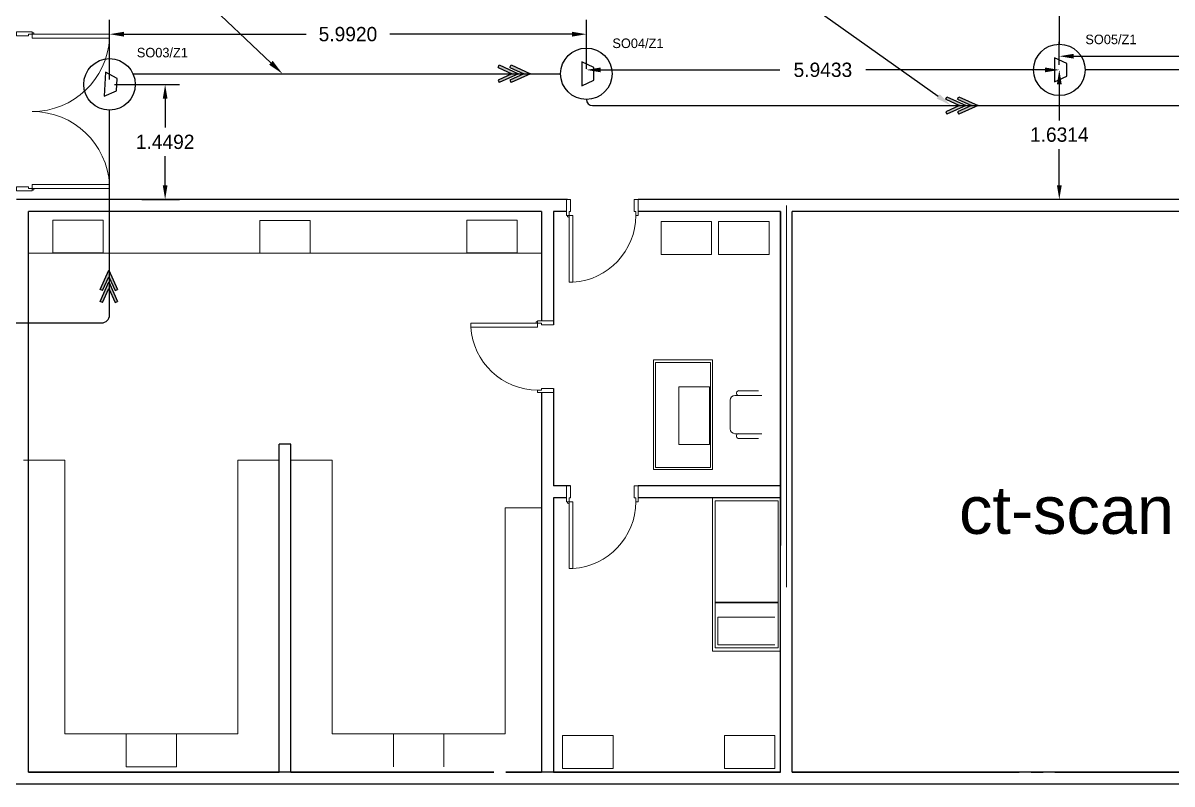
# Model space of a CAD drawing. Extents: x -3767 to 3861, y 250 to 646.
# Drawn here: x 65.41 to 79.85, y 348.52 to 358.1 of the extents above; entities that cross this region are included whole.
import ezdxf
from ezdxf import colors
from ezdxf.entities.mleader import LeaderData, LeaderLine
from ezdxf.enums import TextEntityAlignment as Align
from ezdxf.math import Vec2, Vec3

# ---------------------------------------------------------------- set-up
doc = ezdxf.new("R2010")
doc.units = 0
doc.header["$LTSCALE"] = 0.15
doc.layers.get('0').update_dxf_attribs({"color": 252})
doc.layers.get('Defpoints').update_dxf_attribs({"color": 252})
for name, color, linetype in [('0 ARCH', 252, 'Continuous'), ('0 sockets', 252, 'Continuous'), ('0 sound', 252, 'Continuous'), ('00-BT-TEXT', 2, 'Continuous'), ('AUTOINCR', 7, 'Continuous'), ('d1', 252, 'Continuous'), ('FIRE_LOOP', 7, 'Continuous')]:
    doc.layers.add(name, color=color, linetype=linetype)
for name, color, linetype, lineweight in [('0 criticalllllll', 4, 'Continuous', 13), ('anal', 252, 'Continuous', 20), ('DOOR', 252, 'Continuous', 20), ('wall', 252, 'Continuous', 30)]:
    doc.layers.add(name, color=color, linetype=linetype, lineweight=lineweight)
doc.dimstyles.get("Standard").update_dxf_attribs({"dimtxt": 0.18, "dimasz": 0.18, "dimexe": 0.18, "dimexo": 0.0625, "dimgap": 0.09, "dimtad": 0, "dimtih": 1, "dimtoh": 1, "dimdec": 4, "dimzin": 0, "dimdsep": 46, "dimtxsty": 'Standard', "dimcen": 0.09, "dimadec": 0, "dimazin": 0, "dimtfac": 1, "dimtdec": 4, "dimtofl": 0, "dimtmove": 0, "dimatfit": 3, "dimfxl": 1, "dimtolj": 1, "dimtzin": 0, "dimarcsym": 0})

# ---------------------------------------------------------------- blocks, each defined once
blk = doc.blocks.new('ARCH')
at = {"layer": '0 ARCH', "color": 252, "lineweight": 15}
for p, q in [((65.781, 355.617), (66.414, 355.617)), ((65.781, 355.205), (65.781, 355.617)), ((66.414, 355.617), (66.414, 355.205)), ((69.016, 355.613), (68.384, 355.613)), ((68.384, 355.613), (68.384, 355.2)), ((69.016, 355.2), (69.016, 355.613)), ((70.986, 355.617), (70.986, 355.205)), ((71.619, 355.617), (70.986, 355.617)), ((71.619, 355.205), (71.619, 355.617)), ((74.058, 355.598), (73.425, 355.598)), ((73.425, 355.598), (73.425, 355.185)), ((74.058, 355.185), (74.058, 355.598)), ((74.149, 355.598), (74.149, 355.185)), ((74.782, 355.598), (74.149, 355.598)), ((74.782, 355.185), (74.782, 355.598)), ((71.925, 355.2), (65.475, 355.2)), ((66.414, 355.205), (65.781, 355.205)), ((68.384, 355.2), (69.016, 355.2)), ((70.986, 355.205), (71.619, 355.205)), ((73.425, 355.185), (74.058, 355.185)), ((74.149, 355.185), (74.782, 355.185)), ((74.074, 353.86), (73.331, 353.86)), ((73.331, 353.86), (73.331, 352.48)), ((74.046, 353.828), (73.356, 353.828)), ((73.356, 353.828), (73.356, 352.506)), ((74.046, 352.506), (74.046, 353.828)), ((74.074, 352.48), (74.074, 353.86)), ((74.035, 353.519), (73.65, 353.519)), ((73.65, 353.519), (73.65, 352.796)), ((74.035, 352.796), (74.035, 353.519)), ((74.396, 353.471), (74.492, 353.471)), ((74.396, 353.471), (74.492, 353.471)), ((74.492, 353.471), (74.651, 353.471)), ((74.492, 353.471), (74.651, 353.471)), ((74.293, 353.351), (74.293, 352.991)), ((74.293, 353.351), (74.293, 352.991)), ((74.492, 353.411), (74.353, 353.411)), ((74.492, 353.411), (74.353, 353.411)), ((74.693, 353.411), (74.492, 353.411)), ((74.693, 353.411), (74.492, 353.411)), ((74.353, 352.931), (74.492, 352.931)), ((74.353, 352.931), (74.492, 352.931)), ((74.492, 352.931), (74.693, 352.931)), ((74.492, 352.931), (74.693, 352.931)), ((73.65, 352.796), (74.035, 352.796)), ((74.396, 352.871), (74.492, 352.871)), ((74.492, 352.871), (74.651, 352.871)), ((74.492, 352.871), (74.651, 352.871)), ((65.415, 352.6), (65.934, 352.6)), ((65.934, 352.6), (65.934, 349.156)), ((68.625, 352.6), (68.106, 352.6)), ((68.106, 352.6), (68.106, 349.156)), ((68.775, 352.6), (69.294, 352.6)), ((69.294, 352.6), (69.294, 349.156)), ((73.331, 352.48), (74.074, 352.48)), ((73.356, 352.506), (74.046, 352.506)), ((74.924, 352.123), (74.074, 352.123)), ((74.074, 352.123), (74.074, 350.198)), ((74.896, 352.085), (74.107, 352.085)), ((74.107, 352.085), (74.107, 350.238)), ((74.896, 350.238), (74.896, 352.085)), ((74.924, 350.198), (74.924, 352.123)), ((71.925, 352), (71.466, 352)), ((71.466, 349.156), (71.466, 352)), ((74.107, 350.814), (74.896, 350.814)), ((74.896, 350.803), (74.107, 350.803)), ((74.857, 350.623), (74.14, 350.623)), ((74.14, 350.623), (74.14, 350.276)), ((74.074, 350.198), (74.924, 350.198)), ((74.107, 350.238), (74.896, 350.238)), ((74.14, 350.276), (74.857, 350.276)), ((68.106, 349.156), (65.934, 349.156)), ((66.704, 349.156), (66.704, 348.743)), ((67.337, 349.156), (66.704, 349.156)), ((67.337, 348.743), (67.337, 349.156)), ((69.294, 349.156), (71.466, 349.156)), ((70.063, 349.156), (70.063, 348.743)), ((70.696, 349.156), (70.063, 349.156)), ((70.696, 348.743), (70.696, 349.156)), ((72.822, 349.134), (72.189, 349.134)), ((72.189, 349.134), (72.189, 348.722)), ((72.822, 348.722), (72.822, 349.134)), ((74.222, 349.134), (74.222, 348.722)), ((74.855, 349.134), (74.222, 349.134)), ((74.855, 348.722), (74.855, 349.134)), ((66.704, 348.743), (67.337, 348.743)), ((72.189, 348.722), (72.822, 348.722)), ((74.222, 348.722), (74.855, 348.722))]:
    blk.add_line(p, q, dxfattribs=at)
for centre, radius, start, end in [((74.404, 353.441), 0.0312, 73.7398, 286.2602), ((74.404, 353.441), 0.0312, 73.7398, 286.2602), ((74.353, 353.351), 0.06, 90, 180), ((74.353, 353.351), 0.06, 90, 180), ((74.353, 352.991), 0.06, 180, 270), ((74.353, 352.991), 0.06, 180, 270), ((74.404, 352.901), 0.0312, 73.7398, 286.2602), ((74.404, 352.901), 0.0312, 73.7398, 286.2602)]:
    blk.add_arc(centre, radius, start, end, dxfattribs=at)
at = {"layer": 'anal'}
for p, q in [((75, 351), (75, 355.8)), ((75, 355.8), (75, 351)), ((75, 351), (75, 355.8)), ((75, 355.8), (75, 351))]:
    blk.add_line(p, q, dxfattribs=at)
at = {"layer": 'DOOR'}
for points in [[(65.525, 357.954), (65.525, 357.984), (65.325, 357.984), (65.325, 357.934), (65.475, 357.934), (65.475, 357.954)], [(65.525, 357.954), (66.495, 357.954), (66.495, 357.904), (65.525, 357.904)], [(65.525, 356.014), (66.495, 356.014), (66.495, 356.064), (65.525, 356.064)], [(65.525, 356.014), (65.525, 355.984), (65.325, 355.984), (65.325, 356.034), (65.475, 356.034), (65.475, 356.014)], [(72.269, 355.675), (72.239, 355.675), (72.239, 355.875), (72.289, 355.875), (72.289, 355.725), (72.269, 355.725)], [(73.109, 355.675), (73.139, 355.675), (73.139, 355.875), (73.089, 355.875), (73.089, 355.725), (73.109, 355.725)], [(72.269, 355.675), (72.269, 354.835), (72.317, 354.835), (72.317, 355.675)], [(71.875, 354.32), (71.875, 354.35), (72.075, 354.35), (72.075, 354.3), (71.925, 354.3), (71.925, 354.32)], [(71.875, 354.32), (71.035, 354.32), (71.035, 354.272), (71.875, 354.272)], [(71.875, 353.48), (71.875, 353.45), (72.075, 353.45), (72.075, 353.5), (71.925, 353.5), (71.925, 353.48)], [(72.269, 352.075), (72.239, 352.075), (72.239, 352.275), (72.289, 352.275), (72.289, 352.125), (72.269, 352.125)], [(73.109, 352.075), (73.139, 352.075), (73.139, 352.275), (73.089, 352.275), (73.089, 352.125), (73.109, 352.125)], [(72.269, 352.075), (72.269, 351.235), (72.317, 351.235), (72.317, 352.075)]]:
    blk.add_lwpolyline(points, close=True, dxfattribs=at)
for centre in [(65.535, 357.964), (65.535, 356.004), (72.259, 355.665), (71.865, 354.33), (72.259, 352.065)]:
    blk.add_circle(centre, 0.01, dxfattribs=at)
for centre, radius, start, end in [((65.525, 357.954), 0.971, 270, 357.0492), ((65.525, 356.011), 0.971, 2.9508, 90), ((72.264, 355.678), 0.845, 273.6111, 359.7782), ((71.878, 354.325), 0.845, 183.6111, 269.7782), ((72.264, 352.078), 0.845, 273.6111, 359.7782)]:
    blk.add_arc(centre, radius, start, end, dxfattribs=at)
at = {"layer": 'wall'}
for p, q in [((72.25, 355.875), (65.325, 355.875)), ((75.593, 355.875), (73.139, 355.875)), ((81.839, 355.875), (74.925, 355.875)), ((71.925, 355.725), (65.475, 355.725)), ((65.475, 348.675), (65.475, 355.725)), ((71.925, 355.725), (71.925, 354.35)), ((72.075, 355.725), (72.075, 354.3)), ((72.239, 355.725), (72.075, 355.725)), ((74.925, 355.725), (73.139, 355.725)), ((74.925, 355.725), (74.4, 355.725)), ((74.925, 355.725), (74.925, 351.525)), ((74.925, 348.675), (74.925, 355.725)), ((80.925, 355.725), (75.075, 355.725)), ((75.075, 348.675), (75.075, 355.725)), ((75.075, 348.675), (75.075, 355.725)), ((72.075, 353.5), (72.075, 352.275)), ((71.925, 353.45), (71.925, 348.675)), ((68.775, 352.8), (68.625, 352.8)), ((68.625, 348.675), (68.625, 352.8)), ((68.775, 348.675), (68.775, 352.8)), ((72.289, 352.275), (72.075, 352.275)), ((74.925, 352.275), (73.139, 352.275)), ((72.239, 352.125), (72.075, 352.125)), ((72.075, 352.125), (72.075, 348.675)), ((74.925, 352.125), (73.139, 352.125)), ((71.325, 348.675), (65.475, 348.675)), ((65.475, 348.675), (68.625, 348.675)), ((65.475, 348.675), (68.325, 348.675)), ((68.625, 348.675), (65.475, 348.675)), ((68.625, 348.675), (65.475, 348.675)), ((68.775, 348.675), (71.325, 348.675)), ((74.925, 348.675), (71.475, 348.675)), ((71.475, 348.675), (71.925, 348.675)), ((72.075, 348.675), (74.925, 348.675)), ((80.925, 348.675), (75.075, 348.675)), ((75.075, 348.675), (77.925, 348.675)), ((78.225, 348.675), (75.075, 348.675)), ((78.225, 348.675), (75.075, 348.675)), ((78.075, 348.675), (78.225, 348.675)), ((81.525, 348.675), (78.375, 348.675)), ((81.525, 348.675), (78.375, 348.675)), ((78.375, 348.675), (81.225, 348.675)), ((82.275, 348.525), (55.724, 348.525)), ((84.525, 348.525), (65.431, 348.525))]:
    blk.add_line(p, q, dxfattribs=at)
at = {"layer": 'd1', "insert": (77.17, 352.271), "char_height": 0.6, "width": 2.4256, "attachment_point": 1}
blk.add_mtext('{\\fArial|b0|i0|c0|p34;ct-scan}', dxfattribs=at)
blk = doc.blocks.new('T-PA01')
at = {"color": 6}
for p, q in [((36.5, 93.9), (-57.9, 48.8)), ((36.5, -93.9), (36.5, 93.9)), ((-57.9, 48.8), (-57.9, -48.8)), ((-57.9, -48.8), (36.5, -93.9))]:
    blk.add_line(p, q, dxfattribs=at)
blk.add_circle((0, 0), 200, dxfattribs=at)
blk = doc.blocks.new('*D98')
at = {"layer": '0 sound', "color": 0, "lineweight": -2, "transparency": 16777216}
for p, q in [((66.558, 357.324), (67.374, 357.324)), ((67.194, 357.144), (67.194, 356.78)), ((67.194, 356.055), (67.194, 356.42)), ((66.903, 355.875), (67.374, 355.875))]:
    blk.add_line(p, q, dxfattribs=at)
at = {"layer": '0 sound', "color": 0, "transparency": 16777216}
for points in [[(67.164, 357.144), (67.224, 357.144), (67.194, 357.324)], [(67.164, 356.055), (67.224, 356.055), (67.194, 355.875)]]:
    blk.add_solid(points, dxfattribs=at)
at = {"layer": 'Defpoints', "color": 0, "transparency": 16777216}
for p in [(66.495, 357.324), (66.84, 355.875), (67.194, 355.875)]:
    blk.add_point(p, dxfattribs=at)
at = {"layer": '0 sound', "color": 0, "transparency": 16777216, "insert": (67.194, 356.6), "char_height": 0.18, "attachment_point": 5}
blk.add_mtext('\\A1;1.4492', dxfattribs=at)
blk = doc.blocks.new('*D99')
at = {"layer": '0 sound', "color": 0, "lineweight": -2, "transparency": 16777216}
for p, q in [((66.495, 357.387), (66.495, 358.135)), ((72.487, 357.52), (72.487, 358.135)), ((66.675, 357.955), (68.966, 357.955)), ((72.307, 357.955), (70.016, 357.955))]:
    blk.add_line(p, q, dxfattribs=at)
at = {"layer": '0 sound', "color": 0, "transparency": 16777216}
for points in [[(66.675, 357.985), (66.675, 357.925), (66.495, 357.955)], [(72.307, 357.985), (72.307, 357.925), (72.487, 357.955)]]:
    blk.add_solid(points, dxfattribs=at)
at = {"layer": 'Defpoints', "color": 0, "transparency": 16777216}
for p in [(72.487, 357.955), (72.487, 357.458), (66.495, 357.324)]:
    blk.add_point(p, dxfattribs=at)
at = {"layer": '0 sound', "color": 0, "transparency": 16777216, "insert": (69.491, 357.955), "char_height": 0.18, "attachment_point": 5}
blk.add_mtext('\\A1;5.9920', dxfattribs=at)
blk = doc.blocks.new('*D100')
at = {"layer": '0 sound', "color": 0, "lineweight": -2, "transparency": 16777216}
for p, q in [((72.487, 357.52), (72.487, 357.686)), ((78.43, 357.569), (78.43, 357.686)), ((72.667, 357.506), (74.919, 357.506)), ((78.25, 357.506), (75.999, 357.506))]:
    blk.add_line(p, q, dxfattribs=at)
at = {"layer": '0 sound', "color": 0, "transparency": 16777216}
for points in [[(72.667, 357.536), (72.667, 357.476), (72.487, 357.506)], [(78.25, 357.536), (78.25, 357.476), (78.43, 357.506)]]:
    blk.add_solid(points, dxfattribs=at)
at = {"layer": 'Defpoints', "color": 0, "transparency": 16777216}
for p in [(78.43, 357.506), (78.43, 357.506), (72.487, 357.458)]:
    blk.add_point(p, dxfattribs=at)
at = {"layer": '0 sound', "color": 0, "transparency": 16777216, "insert": (75.459, 357.506), "char_height": 0.18, "attachment_point": 5}
blk.add_mtext('\\A1;5.9433', dxfattribs=at)
blk = doc.blocks.new('*D101')
at = {"layer": '0 sound', "color": 0, "lineweight": -2, "transparency": 16777216}
for p, q in [((78.368, 357.506), (78.25, 357.506)), ((78.43, 357.326), (78.43, 356.871)), ((78.43, 356.055), (78.43, 356.511)), ((78.368, 355.875), (78.25, 355.875))]:
    blk.add_line(p, q, dxfattribs=at)
at = {"layer": '0 sound', "color": 0, "transparency": 16777216}
for points in [[(78.4, 357.326), (78.46, 357.326), (78.43, 357.506)], [(78.4, 356.055), (78.46, 356.055), (78.43, 355.875)]]:
    blk.add_solid(points, dxfattribs=at)
at = {"layer": 'Defpoints', "color": 0, "transparency": 16777216}
for p in [(78.43, 357.506), (78.43, 355.875), (78.43, 355.875)]:
    blk.add_point(p, dxfattribs=at)
at = {"layer": '0 sound', "color": 0, "transparency": 16777216, "insert": (78.43, 356.691), "char_height": 0.18, "attachment_point": 5}
blk.add_mtext('\\A1;1.6314', dxfattribs=at)
blk = doc.blocks.new('*D103')
at = {"layer": '0 sound', "color": 0, "lineweight": -2, "transparency": 16777216}
for p, q in [((78.43, 357.569), (78.43, 357.858)), ((84.263, 357.589), (84.263, 357.858)), ((78.61, 357.678), (80.806, 357.678)), ((84.083, 357.678), (81.886, 357.678))]:
    blk.add_line(p, q, dxfattribs=at)
at = {"layer": '0 sound', "color": 0, "transparency": 16777216}
for points in [[(78.61, 357.708), (78.61, 357.648), (78.43, 357.678)], [(84.083, 357.708), (84.083, 357.648), (84.263, 357.678)]]:
    blk.add_solid(points, dxfattribs=at)
at = {"layer": 'Defpoints', "color": 0, "transparency": 16777216}
for p in [(84.263, 357.678), (78.43, 357.506), (84.263, 357.526)]:
    blk.add_point(p, dxfattribs=at)
at = {"layer": '0 sound', "color": 0, "transparency": 16777216, "insert": (81.346, 357.678), "char_height": 0.18, "attachment_point": 5}
blk.add_mtext('\\A1;5.8323', dxfattribs=at)
blk = doc.blocks.new('ds')
h = blk.add_hatch(color=2)
h.dxf.hatch_style = 1
h.paths.add_polyline_path([(0.259, 0.079), (0.245, 0.11), (0, 0), (0.245, -0.11), (0.259, -0.079), (0.084, 0)])
at = {"layer": '0 sockets', "color": 3}
for points in [[(0.245, -0.11), (0, 0), (0.245, 0.11)], [(0.259, -0.079), (0.084, 0), (0.259, 0.079)], [(0.259, 0.079), (0.245, 0.11)], [(0.259, -0.079), (0.245, -0.11)]]:
    blk.add_lwpolyline(points, dxfattribs=at)
blk = doc.blocks.new('qa')
h = blk.add_hatch(color=1)
h.dxf.hatch_style = 1
h.paths.add_polyline_path([(0.259, 0.079), (0.245, 0.11), (0, 0), (0.245, -0.11), (0.259, -0.079), (0.084, 0)])
h.paths.add_polyline_path([(0.408, 0.079), (0.394, 0.11), (0.149, 0), (0.394, -0.11), (0.408, -0.079), (0.233, 0)])
h = blk.add_hatch(color=1)
h.dxf.hatch_style = 1
h.paths.add_polyline_path([(0.259, 0.079), (0.245, 0.11), (0, 0), (0.245, -0.11), (0.259, -0.079), (0.084, 0)])
at = {"layer": '0 sockets', "color": 3}
for p in [(0, 0), (0.149, 0)]:
    blk.add_blockref('ds', p, dxfattribs=at)

msp = doc.modelspace()

# ---------------------------------------------------------------- linework, layer by layer
at = {"layer": 'FIRE_LOOP', "color": 3}
for points in [[(78.43031, 357.82986), (78.43031, 376.72388, 0.41421356), (78.33031, 376.82388), (73.31576, 376.82388)], [(72.48702, 357.1342), (72.48702, 357.13343, 0.41421356), (72.56283, 357.05762), (89.70489, 357.05762, 0.41421356), (89.80489, 357.15762), (89.80489, 357.1667)], [(61.53519, 354.32417), (66.39501, 354.32417, 0.41421356), (66.49501, 354.42417), (66.49501, 357.00301)]]:
    msp.add_lwpolyline(points, format="xyb", dxfattribs=at)
for points in [[(83.9436, 357.50643), (78.75373, 357.50643)], [(66.7853, 357.45762), (72.16359, 357.45762)]]:
    msp.add_lwpolyline(points, dxfattribs=at)

# ---------------------------------------------------------------- block references
at = {"layer": '0 sockets', "color": 3}
msp.add_blockref('ARCH', (0, 0), dxfattribs=at)
for p, rotation in [((71.7853, 357.45762), 180), ((77.41044, 357.05762), 180), ((66.48729, 354.98896), 270)]:
    msp.add_blockref('qa', p, dxfattribs=dict(at, rotation=rotation))
at = {"layer": '0 sound', "xscale": 0.001617016088281897, "yscale": 0.001617016088281897, "zscale": 0.001617016088281897}
for p, rotation in [((78.43031, 357.50643), 180), ((66.49501, 357.32425), 177.0481501958971), ((72.48702, 357.45762), 180)]:
    msp.add_blockref('T-PA01', p, dxfattribs=dict(at, rotation=rotation))

# ---------------------------------------------------------------- texts
at = {"layer": 'AUTOINCR', "color": 1}
for s, p in [('SO05/Z1', (78.75724, 357.79337)), ('SO03/Z1', (66.83817, 357.62741)), ('SO04/Z1', (72.81396, 357.74456))]:
    msp.add_text(s, height=0.12, dxfattribs=at).set_placement(p, align=Align.BOTTOM_LEFT)

# ---------------------------------------------------------------- dimensions: what is measured, and where the dimension line sits
at = {"layer": '0 sound', "color": 6}
for base, p1, p2, picture, middle in [((72.48702, 357.95538), (66.49501, 357.32425), (72.48702, 357.45762), '*D99', (69.49101, 357.95538)), ((84.2626, 357.67822), (78.43031, 357.50643), (84.2626, 357.52645), '*D103', (81.34645, 357.67822)), ((78.43031, 357.50643), (72.48702, 357.45762), (78.43031, 357.50643), '*D100', (75.45866, 357.50643))]:
    dim = msp.add_linear_dim(base=base, p1=p1, p2=p2, dimstyle='Standard', dxfattribs=at)
    dim.commit()
    dim.dimension.update_dxf_attribs({"geometry": picture, "text_midpoint": middle})
for base, p1, p2, picture, middle in [((78.43031, 355.875), (78.43031, 357.50643), (78.43031, 355.875), '*D101', (78.43031, 356.69072)), ((67.194019, 355.875), (66.495007, 357.324246), (66.840065, 355.875), '*D98', (67.194019, 356.599623))]:
    dim = msp.add_linear_dim(base=base, p1=p1, p2=p2, angle=90, dimstyle='Standard', dxfattribs=at)
    dim.commit()
    dim.dimension.update_dxf_attribs({"geometry": picture, "text_midpoint": middle})

# ---------------------------------------------------------------- leaders
at = {"layer": '0 criticalllllll', "color": 4}
ml = msp.add_multileader_mtext('Standard', dxfattribs=at)
ml.set_content('ZONE 02\\PUPVC CONDUIT 20 MM2\\P(2*1.5) MM2 CABLE\\PEXPOSED ABOVE FALSE CEILING\\PTYPICAL', color=6)
ml.set_leader_properties()
ml.build(insert=Vec2(0, 0))
ml.multileader.update_dxf_attribs({"text_right_attachment_type": 6, "dogleg_length": 0.1, "arrow_head_size": 0.2})
ctx = ml.context
ctx.base_point, ctx.char_height, ctx.arrow_head_size, ctx.landing_gap_size = Vec3(71.40167, 359.1825), 0.1, 0.2, 0.02
ctx.right_attachment, ctx.text_align_type = 6, 2
notes = []
notes.append((ctx, [(0, (1, 1, 0), (74.175, 359.1125), (-1, 0), 0.1, [(0, [(77.07148, 357.05762)], 0, [])])]))
ctx.mtext.insert, ctx.mtext.width, ctx.mtext.alignment, ctx.mtext.flow_direction = Vec3(74.055, 359.2325), 3780, 3, 5
ml = msp.add_multileader_mtext('Standard', dxfattribs=at)
ml.set_content('ZONE 02\\PUPVC CONDUIT 20 MM2\\P(2*1.5) MM2 CABLE\\PEXPOSED ABOVE FALSE CEILING\\PTYPICAL', color=6)
ml.set_leader_properties()
ml.build(insert=Vec2(0, 0))
ml.multileader.update_dxf_attribs({"text_right_attachment_type": 6, "dogleg_length": 0.1, "arrow_head_size": 0.2})
ctx = ml.context
ctx.base_point, ctx.char_height, ctx.arrow_head_size, ctx.landing_gap_size = Vec3(64.61909, 358.74002), 0.1, 0.2, 0.02
ctx.right_attachment, ctx.text_align_type = 6, 2
notes.append((ctx, [(0, (1, 1, 0), (67.39242, 358.67002), (-1, 0), 0.1, [(0, [(68.66827, 357.45762)], 0, [])])]))
ctx.mtext.insert, ctx.mtext.width, ctx.mtext.alignment, ctx.mtext.flow_direction = Vec3(67.27242, 358.79002), 3780, 3, 5
ml = msp.add_multileader_mtext('Standard', dxfattribs=at)
ml.set_content('ZONE 02\\PUPVC CONDUIT 20 MM2\\P(2*1.5) MM2 CABLE\\PEXPOSED ABOVE FALSE CEILING\\PTYPICAL', color=6)
ml.set_leader_properties()
ml.build(insert=Vec2(0, 0))
ml.multileader.update_dxf_attribs({"text_right_attachment_type": 6, "dogleg_length": 0.1, "arrow_head_size": 0.2})
ctx = ml.context
ctx.base_point, ctx.char_height, ctx.arrow_head_size, ctx.landing_gap_size = Vec3(18.49502, 356.85316), 0.1, 0.2, 0.02
ctx.right_attachment = 6
notes.append((ctx, [(0, (1, 1, 0), (18.39502, 356.85316), (1, 0), 0.1, [(0, [(16.15894, 358.0675)], 0, [])])]))
ctx.mtext.insert, ctx.mtext.width, ctx.mtext.flow_direction = Vec3(18.51502, 356.90316), 3780, 5
ml = msp.add_multileader_mtext('Standard', dxfattribs=at)
ml.set_content('ZONE 02\\PUPVC CONDUIT 20 MM2\\P(2*1.5) MM2 CABLE\\PEXPOSED ABOVE FALSE CEILING\\PTYPICAL', color=6)
ml.set_leader_properties()
ml.build(insert=Vec2(0, 0))
ml.multileader.update_dxf_attribs({"text_right_attachment_type": 6, "dogleg_length": 0.1, "arrow_head_size": 0.2})
ctx = ml.context
ctx.base_point, ctx.char_height, ctx.arrow_head_size, ctx.landing_gap_size = Vec3(17.80769, 351.8625), 0.1, 0.2, 0.02
ctx.right_attachment = 6
notes.append((ctx, [(0, (1, 1, 0), (17.68769, 351.8625), (1, 0), 0.12, [(0, [(16.66322, 353.03381)], 0, [])])]))
ctx.mtext.insert, ctx.mtext.width, ctx.mtext.flow_direction = Vec3(17.82769, 351.9125), 3780, 5
ml = msp.add_multileader_mtext('Standard', dxfattribs=at)
ml.set_content('ZONE 02\\PUPVC CONDUIT 20 MM2\\P(2*1.5) MM2 CABLE\\PEXPOSED ABOVE FALSE CEILING\\PTYPICAL', color=6)
ml.set_leader_properties()
ml.build(insert=Vec2(0, 0))
ml.multileader.update_dxf_attribs({"text_right_attachment_type": 6, "dogleg_length": 0.1, "arrow_head_size": 0.2})
ctx = ml.context
ctx.base_point, ctx.char_height, ctx.arrow_head_size, ctx.landing_gap_size = Vec3(17.99844, 350.22719), 0.1, 0.2, 0.02
ctx.right_attachment = 6
notes.append((ctx, [(0, (1, 1, 0), (17.89844, 350.22719), (1, 0), 0.1, [(0, [(16.66322, 350.96856)], 0, [])])]))
ctx.mtext.insert, ctx.mtext.width, ctx.mtext.flow_direction = Vec3(18.01844, 350.27719), 3780, 5
at = {"layer": '00-BT-TEXT', "color": 4}
ml = msp.add_multileader_mtext('Standard', dxfattribs=at)
ml.set_content('{\\C2;ZONE 02\\PUPVC CONDUIT 20 MM2\\P(2*1.5) MM2 CABLE\\PEXPOSED ABOVE FALSE CEILING\\PTYPICAL}', color=6)
ml.set_leader_properties()
ml.build(insert=Vec2(0, 0))
ml.multileader.update_dxf_attribs({"text_right_attachment_type": 6, "dogleg_length": 0.1, "arrow_head_size": 0.2})
ctx = ml.context
ctx.base_point, ctx.char_height, ctx.arrow_head_size, ctx.landing_gap_size = Vec3(84.44411, 355.945), 0.1, 0.2, 0.02
ctx.right_attachment, ctx.text_align_type = 6, 2
notes.append((ctx, [(0, (1, 1, 0), (87.21744, 355.875), (-1, 0), 0.1, [(0, [(87.88966, 357.05762)], 0, [])])]))
ctx.mtext.insert, ctx.mtext.width, ctx.mtext.alignment, ctx.mtext.flow_direction = Vec3(87.09744, 355.995), 3780, 3, 5
for ctx, leaders in notes:
    for number, flags, end, landing, length, lines in leaders:
        leader = LeaderData()
        leader.index, (leader.has_last_leader_line, leader.has_dogleg_vector, leader.attachment_direction) = number, flags
        leader.last_leader_point, leader.dogleg_vector, leader.dogleg_length = Vec3(end), Vec3(landing), length
        for number, points, colour, breaks in lines:
            line = LeaderLine()
            line.index, line.vertices, line.color, line.breaks = number, Vec3.list(points), colors.encode_raw_color(colour), breaks
            leader.lines.append(line)
        ctx.leaders.append(leader)

doc.saveas('drawing.dxf')
